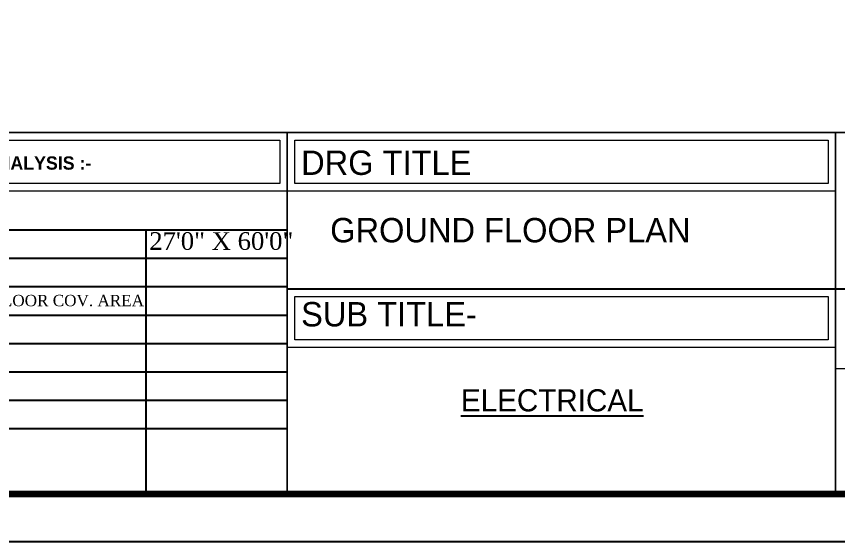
# Model space of a CAD drawing. Header units: millimetres. Extents: x -6808 to 215771, y -89660 to -16303.
# Drawn here: x 96646.2 to 96924.4, y -53972.7 to -53794.8 of the extents above; entities that cross this region are included whole.
import ezdxf

# ---------------------------------------------------------------- set-up
doc = ezdxf.new("R2010")
doc.units = ezdxf.units.MM
doc.layers.add('FORMAT', color=7, linetype='Continuous')
doc.layers.add('text', color=7, linetype='Continuous', lineweight=25)
doc.styles.add('cdim', font='arial.ttf')
doc.styles.add('SAJ', font='eurr____.ttf')
doc.styles.add('working', font='swissl.ttf')

msp = doc.modelspace()

# ---------------------------------------------------------------- linework, layer by layer
at = {"layer": 'FORMAT', "lineweight": 18}
msp.add_line((96737.945, -53853.993), (96737.945, -53834.169), dxfattribs=at)
at = {"layer": 'FORMAT', "linetype": 'ByBlock'}
for p, q in [((96480.229, -53867.16), (96737.945, -53867.16)), ((96480.229, -53876.764), (96737.945, -53876.764)), ((96480.229, -53886.369), (96737.945, -53886.369)), ((96480.229, -53895.973), (96737.945, -53895.973)), ((96480.229, -53905.577), (96737.945, -53905.577)), ((96480.229, -53915.181), (96737.945, -53915.181)), ((96480.229, -53924.785), (96737.945, -53924.785)), ((96480.229, -53934.389), (96737.945, -53934.389))]:
    msp.add_line(p, q, dxfattribs=at)
at = {"layer": 'FORMAT'}
msp.add_line((96690.119, -53956.66), (96690.119, -53867.16), dxfattribs=at)
at = {"layer": 'FORMAT', "ltscale": 2}
msp.add_line((96737.945, -53887.132), (97107.503, -53887.132), dxfattribs=at)
at = {"layer": 'FORMAT', "color": 0}
msp.add_lwpolyline([(96359.743, -52888.087), (96359.743, -53972.736), (97123.58, -53972.736), (97123.58, -52888.087)], close=True, dxfattribs=at)
msp.add_lwpolyline([(96359.743, -52888.087), (96359.743, -53972.736), (97123.58, -53972.736), (97123.58, -52888.087)], close=True, dxfattribs=at)
at = {"layer": 'FORMAT', "color": 0, "const_width": 2.24}
msp.add_lwpolyline([(96375.82, -52904.163), (96375.82, -53956.66), (97107.503, -53956.66), (97107.503, -52904.163)], close=True, dxfattribs=at)
msp.add_lwpolyline([(96375.82, -52904.163), (96375.82, -53956.66), (97107.503, -53956.66), (97107.503, -52904.163)], close=True, dxfattribs=at)
at = {"layer": 'FORMAT', "ltscale": 2, "const_width": 0.559}
for points in [[(96479.713, -53834.169), (96479.713, -53956.66), (96375.82, -53956.66), (96375.82, -53834.169), (97107.503, -53834.169)], [(96737.945, -53956.66), (96737.945, -53834.169)]]:
    msp.add_lwpolyline(points, dxfattribs=at)
at = {"layer": 'FORMAT', "lineweight": 18}
for points in [[(96923.762, -53853.993), (96479.713, -53853.993), (96479.713, -53834.169), (96923.762, -53834.169)], [(96923.762, -53834.169), (96923.762, -53853.993)]]:
    msp.add_lwpolyline(points, dxfattribs=at)
at = {"layer": 'FORMAT', "const_width": 0.559}
msp.add_lwpolyline([(96923.762, -53956.66), (96923.762, -53834.169)], dxfattribs=at)
at = {"layer": 'FORMAT', "lineweight": 18}
for points in [[(96611.39, -53836.729), (96735.385, -53836.729), (96735.385, -53851.433), (96611.39, -53851.433)], [(96740.506, -53836.729), (96921.202, -53836.729), (96921.202, -53851.433), (96740.506, -53851.433)], [(96737.945, -53887.132), (96923.762, -53887.132), (96923.762, -53906.956), (96737.945, -53906.956)], [(96740.506, -53889.692), (96921.202, -53889.692), (96921.202, -53904.396), (96740.506, -53904.396)]]:
    msp.add_lwpolyline(points, close=True, dxfattribs=at)
at = {"layer": 'FORMAT', "color": 0, "lineweight": 13}
msp.add_lwpolyline([(96923.762, -53914.073), (97107.503, -53914.073)], dxfattribs=at)

# ---------------------------------------------------------------- texts
at = {"layer": 'FORMAT', "ltscale": 2, "char_height": 8.25836, "width": 191.48142, "attachment_point": 1, "style": 'SAJ'}
for s, insert in [('\\A1;{\\fCentury Gothic|b0|i0|c0|p34;DRG TITLE}', (96742.658, -53840.251)), ('\\A1;{\\fCentury Gothic|b0|i0|c0|p34;GROUND FLOOR PLAN}', (96752.503, -53863.1)), ('\\A1;{\\fCentury Gothic|b0|i0|c0|p34;SUB TITLE-}', (96742.655, -53891.578))]:
    msp.add_mtext(s, dxfattribs=dict(at, insert=insert))
at = {"layer": 'FORMAT', "insert": (96616.714, -53842.231), "char_height": 4.50194, "width": 99.40447, "attachment_point": 1, "style": 'cdim'}
msp.add_mtext('\\A1;{\\fCentury Gothic|b1|i0|c0|p34;AREA ANALYSIS :-}', dxfattribs=at)
at = {"layer": 'FORMAT', "lineweight": 13, "attachment_point": 1, "style": 'working'}
for s, insert, char_height, width in [('\\A1;{\\fBook Antiqua|b0|i0|c0|p18;27\'0" X 60\'0"}', (96691.206, -53867.914), 5.98638, 154.95147), ('\\A1;{\\fBook Antiqua|b0|i0|c0|p18;GROUND FLOOR COV. AREA}', (96611.754, -53889.148), 3.84038, 99.40447)]:
    msp.add_mtext(s, dxfattribs=dict(at, insert=insert, char_height=char_height, width=width))
at = {"layer": 'text', "linetype": 'ByBlock', "insert": (96826.355, -53921.134), "char_height": 7.5, "width": 169.56473, "attachment_point": 2, "style": 'SAJ'}
msp.add_mtext('\\A1;{\\fAlgerian|b0|i0|c0|p82;\\L ELECTRICAL }', dxfattribs=at)

doc.saveas('drawing.dxf')
